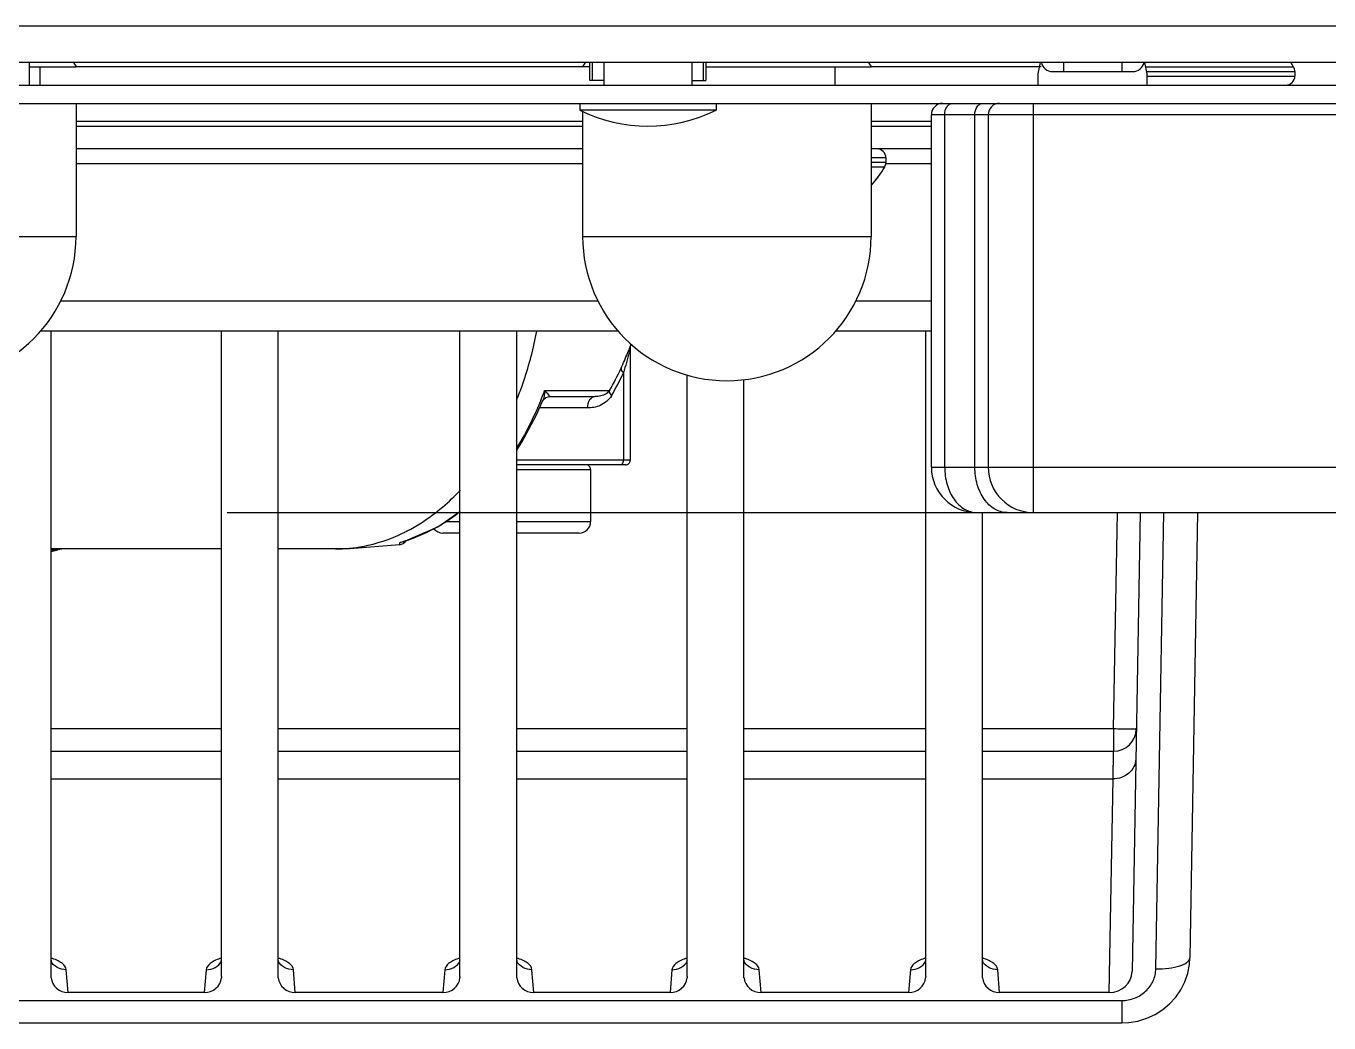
# Model space of a CAD drawing. Header units: millimetres. Extents: x 406 to 4339, y 342 to 2993.
# Drawn here: x 3016.1 to 3073.5, y 2305.3 to 2349.1 of the extents above; entities that cross this region are included whole.
import ezdxf

# ---------------------------------------------------------------- set-up
doc = ezdxf.new("R2010")
doc.units = ezdxf.units.MM
doc.header["$LTSCALE"] = 256.666667
doc.layers.get('0').update_dxf_attribs({"linetype": 'CONTINUOUS'})
doc.layers.add('ASSI', color=7, linetype='CONTINUOUS')
doc.layers.add('GEOM', color=7, linetype='CONTINUOUS')

msp = doc.modelspace()

# ---------------------------------------------------------------- linework, layer by layer
at = {"color": 7, "linetype": 'Continuous'}
for p, q in [((3292.975, 2347.533), (2696.975, 2347.533)), ((2695.875, 2346.533), (3294.075, 2346.533)), ((2696.981, 2345.733), (3292.969, 2345.733))]:
    msp.add_line(p, q, dxfattribs=at)
at = {"color": 1}
msp.add_line((3024.975, 2327.733), (3124.975, 2327.733), dxfattribs=at)
at = {"color": 7, "linetype": 'Continuous'}
for centre, start, end in [((3067.776, 2344.913), 30.30118, 33.28591), ((3049.776, 2345.353), 317.96398, 329.69882)]:
    msp.add_arc(centre, 4.8, start, end, dxfattribs=at)
at = {"layer": 'ASSI', "color": 9, "linetype": 'Continuous'}
for p, q in [((3065.415, 2347.335), (3071.92, 2347.335)), ((3065.455, 2347.133), (3071.975, 2347.133)), ((3065.475, 2346.933), (3071.975, 2346.933)), ((3053.975, 2343.333), (3053.325, 2343.333)), ((3053.975, 2343.133), (3053.325, 2343.133)), ((3053.92, 2342.931), (3053.325, 2342.931))]:
    msp.add_line(p, q, dxfattribs=at)
at = {"layer": 'ASSI', "color": 7, "linetype": 'Continuous'}
for p, q in [((3071.975, 2347.133), (3071.975, 2346.933)), ((3053.975, 2343.333), (3053.975, 2343.133)), ((3040.975, 2329.633), (3040.975, 2327.333))]:
    msp.add_line(p, q, dxfattribs=at)
for centre, radius, start, end in [((3067.776, 2344.913), 4.8, 30.30118, 33.22476), ((3071.575, 2346.933), 0.4, 270, 360), ((3071.575, 2347.133), 0.4, 0, 30.30118), ((3053.575, 2343.333), 0.4, 0, 90), ((3049.776, 2345.353), 4.8, 317.75343, 329.69882), ((3053.575, 2343.133), 0.4, 329.69882, 360)]:
    msp.add_arc(centre, radius, start, end, dxfattribs=at)
at = {"layer": 'GEOM', "color": 9, "linetype": 'Continuous'}
for p, q in [((3292.975, 2349.133), (2696.975, 2349.133)), ((3061.786, 2347.533), (3061.786, 2347.133)), ((3064.364, 2347.533), (3064.364, 2347.133)), ((3040.625, 2347.333), (3018.325, 2347.333)), ((3060.815, 2347.333), (3053.325, 2347.333)), ((3060.475, 2327.733), (3060.475, 2345.733)), ((3093.975, 2345.233), (3055.975, 2345.233)), ((3056.561, 2329.733), (3056.561, 2345.233)), ((3057.889, 2329.733), (3057.889, 2345.233)), ((3040.625, 2344.715), (3018.325, 2344.715)), ((3055.975, 2344.715), (3053.325, 2344.715)), ((3040.625, 2343.075), (3018.325, 2343.075)), ((3055.975, 2343.075), (3053.97, 2343.075)), ((3005.625, 2339.883), (3018.325, 2339.883)), ((3040.625, 2339.883), (3053.325, 2339.883)), ((3017.644, 2337.049), (3041.306, 2337.049)), ((3052.644, 2337.049), (3055.975, 2337.049)), ((3042.422, 2333.886), (3042.422, 2330.033)), ((3038.95, 2333.101), (3041.804, 2333.101)), ((3040.826, 2332.333), (3038.731, 2332.333)), ((3042.715, 2330.033), (3037.725, 2330.033)), ((3037.725, 2329.633), (3040.975, 2329.633)), ((3055.975, 2329.733), (3093.975, 2329.733)), ((3035.225, 2327.333), (3034.588, 2327.333)), ((3040.975, 2327.333), (3037.725, 2327.333)), ((3063.995, 2318.215), (3064.161, 2327.733)), ((3065.854, 2307.664), (3066.205, 2327.733)), ((3030.355, 2326.162), (3030.368, 2326.163)), ((3032.566, 2326.387), (3032.559, 2326.318)), ((3032.83, 2326.486), (3032.782, 2326.476)), ((3017.476, 2326.1), (3017.525, 2326.1)), ((3024.725, 2318.215), (3017.225, 2318.215)), ((3035.225, 2318.215), (3027.225, 2318.215)), ((3045.225, 2318.215), (3037.725, 2318.215)), ((3055.725, 2318.215), (3047.725, 2318.215)), ((3063.995, 2318.215), (3058.225, 2318.215)), ((3063.995, 2318.215), (3063.995, 2317.233)), ((3063.972, 2316.015), (3063.995, 2317.233)), ((3017.225, 2316.015), (3024.725, 2316.015)), ((3027.225, 2316.015), (3035.225, 2316.015)), ((3037.725, 2316.015), (3045.225, 2316.015)), ((3047.725, 2316.015), (3055.725, 2316.015)), ((3058.225, 2316.015), (3063.972, 2316.015)), ((3063.808, 2306.619), (3063.972, 2316.015)), ((3017.978, 2306.619), (3017.895, 2307.624)), ((3024.055, 2307.624), (3023.972, 2306.619)), ((3027.978, 2306.619), (3027.895, 2307.624)), ((3034.555, 2307.624), (3034.472, 2306.619)), ((3038.478, 2306.619), (3038.395, 2307.624)), ((3044.555, 2307.624), (3044.472, 2306.619)), ((3048.478, 2306.619), (3048.395, 2307.624)), ((3055.055, 2307.624), (3054.972, 2306.619)), ((3058.978, 2306.619), (3058.895, 2307.624)), ((2925.597, 2306.271), (3064.353, 2306.271)), ((3064.353, 2306.271), (3064.353, 2305.284))]:
    msp.add_line(p, q, dxfattribs=at)
at = {"layer": 'GEOM', "color": 7, "linetype": 'Continuous'}
for p, q in [((3016.275, 2346.533), (3016.275, 2347.533)), ((3018.208, 2347.533), (3018.325, 2347.333)), ((3040.742, 2347.533), (3040.625, 2347.333)), ((3040.945, 2346.733), (3040.945, 2347.533)), ((3041.058, 2346.733), (3041.058, 2347.533)), ((3041.564, 2347.533), (3041.564, 2346.533)), ((3045.426, 2347.533), (3045.426, 2346.533)), ((3045.932, 2347.533), (3045.932, 2346.733)), ((3046.045, 2347.533), (3046.045, 2346.733)), ((3053.208, 2347.533), (3053.325, 2347.333)), ((3060.675, 2347.033), (3060.775, 2347.533)), ((3065.475, 2347.033), (3065.375, 2347.533)), ((3016.275, 2347.333), (3018.325, 2347.333)), ((3016.725, 2347.333), (3016.725, 2346.533)), ((3040.945, 2347.333), (3040.625, 2347.333)), ((3046.045, 2347.333), (3053.325, 2347.333)), ((3051.725, 2347.333), (3051.725, 2346.533)), ((3060.675, 2346.533), (3060.675, 2347.033)), ((3061.305, 2347.133), (3064.845, 2347.133)), ((3065.475, 2346.533), (3065.475, 2347.033)), ((3041.564, 2346.733), (3040.945, 2346.733)), ((3045.426, 2346.733), (3046.045, 2346.733)), ((3018.325, 2345.733), (3018.325, 2339.883)), ((3040.495, 2345.733), (3040.495, 2345.433)), ((3046.495, 2345.733), (3046.495, 2345.433)), ((3053.325, 2345.733), (3053.325, 2339.883)), ((3046.495, 2345.433), (3040.495, 2345.433)), ((3040.625, 2345.375), (3040.625, 2339.883)), ((3055.975, 2329.733), (3055.975, 2345.233)), ((3058.475, 2345.233), (3058.475, 2329.733)), ((3040.625, 2344.933), (3018.325, 2344.933)), ((3055.975, 2344.933), (3053.325, 2344.933)), ((3040.625, 2343.733), (3018.325, 2343.733)), ((3055.975, 2343.733), (3053.325, 2343.733)), ((3016.78, 2335.733), (3042.17, 2335.733)), ((3017.225, 2307.329), (3017.225, 2335.733)), ((3024.725, 2307.329), (3024.725, 2335.733)), ((3027.225, 2307.329), (3027.225, 2335.733)), ((3035.225, 2307.329), (3035.225, 2335.733)), ((3037.725, 2307.329), (3037.725, 2335.733)), ((3051.78, 2335.733), (3055.975, 2335.733)), ((3055.725, 2307.329), (3055.725, 2335.733)), ((3042.715, 2334.961), (3042.715, 2330.033)), ((3045.225, 2307.329), (3045.225, 2333.782)), ((3047.725, 2307.329), (3047.725, 2333.586)), ((3038.596, 2332.03), (3038.865, 2332.636)), ((3038.865, 2332.636), (3038.917, 2332.719)), ((3038.917, 2332.719), (3039.01, 2332.793)), ((3039.01, 2332.793), (3039.11, 2332.829)), ((3039.11, 2332.829), (3039.157, 2332.833)), ((3039.157, 2332.833), (3041.179, 2332.833)), ((3037.954, 2330.824), (3038.596, 2332.03)), ((3037.725, 2330.48), (3037.954, 2330.824)), ((3042.515, 2329.833), (3037.725, 2329.833)), ((3034.255, 2327.1), (3035.225, 2327.779)), ((3057.975, 2327.733), (3091.975, 2327.733)), ((3058.225, 2307.329), (3058.225, 2327.733)), ((3065.161, 2327.733), (3064.809, 2307.548)), ((3067.696, 2327.733), (3067.354, 2308.15)), ((3032.831, 2326.486), (3034.255, 2327.1)), ((3033.175, 2326.634), (3034.086, 2327.026)), ((3035.225, 2326.833), (3034.475, 2326.833)), ((3040.475, 2326.833), (3037.725, 2326.833)), ((3024.725, 2326.133), (3017.225, 2326.133)), ((3017.781, 2326.133), (3017.525, 2326.1)), ((3030.376, 2326.133), (3027.225, 2326.133)), ((3032.559, 2326.318), (3030.376, 2326.133)), ((3032.72, 2326.448), (3032.732, 2326.452)), ((3032.732, 2326.452), (3032.748, 2326.458)), ((3032.748, 2326.458), (3032.803, 2326.477)), ((3032.803, 2326.477), (3032.83, 2326.486)), ((3017.225, 2326.02), (3017.525, 2326.1)), ((3017.225, 2317.233), (3024.725, 2317.233)), ((3027.225, 2317.233), (3035.225, 2317.233)), ((3037.725, 2317.233), (3045.225, 2317.233)), ((3047.725, 2317.233), (3055.725, 2317.233)), ((3058.225, 2317.233), (3063.995, 2317.233)), ((3017.244, 2308.002), (3017.225, 2308.026)), ((3017.253, 2307.994), (3017.244, 2308.002)), ((3017.248, 2307.998), (3017.253, 2307.994)), ((3024.706, 2308.002), (3024.698, 2307.994)), ((3024.725, 2308.026), (3024.706, 2308.002)), ((3027.244, 2308.002), (3027.225, 2308.026)), ((3027.253, 2307.994), (3027.244, 2308.002)), ((3027.248, 2307.998), (3027.253, 2307.994)), ((3035.206, 2308.002), (3035.198, 2307.994)), ((3035.225, 2308.026), (3035.206, 2308.002)), ((3037.744, 2308.002), (3037.725, 2308.026)), ((3037.753, 2307.994), (3037.744, 2308.002)), ((3037.748, 2307.998), (3037.753, 2307.994)), ((3045.206, 2308.002), (3045.198, 2307.994)), ((3045.225, 2308.026), (3045.206, 2308.002)), ((3047.744, 2308.002), (3047.725, 2308.026)), ((3047.753, 2307.994), (3047.744, 2308.002)), ((3047.748, 2307.998), (3047.753, 2307.994)), ((3055.706, 2308.002), (3055.698, 2307.994)), ((3055.725, 2308.026), (3055.706, 2308.002)), ((3058.244, 2308.002), (3058.225, 2308.026)), ((3058.253, 2307.994), (3058.244, 2308.002)), ((3058.248, 2307.998), (3058.253, 2307.994)), ((3067.258, 2307.466), (3067.333, 2307.848)), ((3067.333, 2307.848), (3067.354, 2308.15)), ((3017.227, 2307.274), (3017.225, 2307.329)), ((3024.725, 2307.329), (3024.723, 2307.274)), ((3027.227, 2307.274), (3027.225, 2307.329)), ((3035.225, 2307.329), (3035.223, 2307.274)), ((3037.727, 2307.274), (3037.725, 2307.329)), ((3045.225, 2307.329), (3045.223, 2307.274)), ((3047.727, 2307.274), (3047.725, 2307.329)), ((3055.725, 2307.329), (3055.723, 2307.274)), ((3058.227, 2307.274), (3058.225, 2307.329)), ((3067.131, 2307.096), (3067.258, 2307.466)), ((3023.972, 2306.619), (3017.978, 2306.619)), ((3034.472, 2306.619), (3027.978, 2306.619)), ((3044.472, 2306.619), (3038.478, 2306.619)), ((3054.972, 2306.619), (3048.478, 2306.619)), ((3063.808, 2306.619), (3058.978, 2306.619)), ((3066.731, 2306.42), (3066.955, 2306.745)), ((3066.955, 2306.745), (3067.131, 2307.096)), ((3066.158, 2305.87), (3066.464, 2306.126)), ((3066.464, 2306.126), (3066.731, 2306.42)), ((3065.069, 2305.368), (3065.455, 2305.487)), ((3065.455, 2305.487), (3065.82, 2305.656)), ((3065.82, 2305.656), (3066.158, 2305.87)), ((2925.597, 2305.284), (3064.353, 2305.284)), ((3064.353, 2305.284), (3064.669, 2305.3)), ((3064.669, 2305.3), (3065.069, 2305.368))]:
    msp.add_line(p, q, dxfattribs=at)
for centre, radius, start, end in [((3061.305, 2347.633), 0.5, 191.62174, 269.99961), ((3064.845, 2347.633), 0.5, 270, 348.37819), ((3056.475, 2345.233), 0.5, 90, 180), ((3058.975, 2345.233), 0.5, 90, 180), ((3043.495, 2351.511), 6.779, 243.73196, 296.26804), ((3011.975, 2339.883), 6.35, 180, 360), ((3046.975, 2339.883), 6.35, 180, 360), ((3043.215, 2334.961), 0.5, 162.00158, 180), ((3030.376, 2339.133), 13, 341.99843, 342.16562), ((3040.775, 2329.633), 0.2, 0, 90.00011), ((3042.515, 2330.033), 0.2, 269.99185, 360), ((3057.975, 2329.733), 2, 180, 270), ((3060.475, 2329.733), 2, 180, 270), ((3040.475, 2327.333), 0.5, 269.99987, 360), ((3034.475, 2327.333), 0.5, 218.09477, 270.00013), ((3032.475, 2326.81), 0.5, 279.66973, 321.36702), ((3063.995, 2318.233), 1, 270, 359)]:
    msp.add_arc(centre, radius, start, end, dxfattribs=at)
at = {"layer": 'GEOM', "color": 9, "linetype": 'Continuous'}
for centre, radius, start, end in [((3029.703, 2339.842), 13.866, 335.44825, 338.43572), ((3030.061, 2339.699), 13.481, 338.44163, 339.08651), ((3033.045, 2338.302), 10.187, 329.29546, 335.51349), ((3032.78, 2338.275), 10.594, 329.3141, 335.52236), ((3024.668, 2338.43), 15.244, 338.43648, 339.53638), ((3023.646, 2338.37), 15.182, 338.15062, 338.63667), ((3024.847, 2338.36), 15.052, 337.78072, 338.4356), ((3030.254, 2334.152), 8.09, 297.36147, 303.7087), ((3029.979, 2334.571), 8.59, 303.68248, 306.89938), ((3029.83, 2334.773), 8.842, 306.88849, 307.6589), ((3029.415, 2333.656), 7.58, 295.69064, 296.95825), ((3029.383, 2333.72), 7.652, 296.95701, 297.35666), ((3029.367, 2333.75), 7.685, 297.35656, 297.61945), ((3029.352, 2333.78), 7.719, 297.61956, 298.02808), ((3030.495, 2333.692), 7.57, 290.67134, 297.34315), ((3029.74, 2332.645), 6.512, 270.00764, 275.41676), ((3030.59, 2333.45), 7.311, 287.44936, 290.64569), ((3003.611, 2375.906), 51.7, 285.27492, 285.55696), ((3016.63, 2306.016), 2.198, 72.55586, 74.2611), ((3025.318, 2306.023), 2.191, 105.73687, 107.58974), ((3026.63, 2306.016), 2.198, 72.55586, 74.2611), ((3035.818, 2306.023), 2.191, 105.73687, 107.58974), ((3037.13, 2306.016), 2.198, 72.55586, 74.2611), ((3045.818, 2306.023), 2.191, 105.73687, 107.58974), ((3047.13, 2306.016), 2.198, 72.55586, 74.2611), ((3056.318, 2306.023), 2.191, 105.73687, 107.58974), ((3057.63, 2306.016), 2.198, 72.55586, 74.2611)]:
    msp.add_arc(centre, radius, start, end, dxfattribs=at)
at = {"layer": 'GEOM', "color": 7, "linetype": 'Continuous'}
for centre, major_axis, ratio, start_param, end_param in [((3017.976, 2307.327), (0.75, -0.019), 0.942634, -3.03939, -1.543491), ((3023.975, 2307.327), (0.75, 0.019), 0.942634, -1.598102, -0.102202), ((3027.976, 2307.327), (0.75, -0.019), 0.942634, -3.03939, -1.543491), ((3034.475, 2307.327), (0.75, 0.019), 0.942634, -1.598102, -0.102202), ((3038.476, 2307.327), (0.75, -0.019), 0.942634, -3.03939, -1.543491), ((3044.475, 2307.327), (0.75, 0.019), 0.942634, -1.598102, -0.102202), ((3048.476, 2307.327), (0.75, -0.019), 0.942634, -3.03939, -1.543491), ((3054.975, 2307.327), (0.75, 0.019), 0.942634, -1.598102, -0.102202), ((3058.976, 2307.327), (0.75, -0.019), 0.942634, -3.03939, -1.543491), ((3063.809, 2307.563), (1, 0.006), 0.943253, -1.576649, -0.02167)]:
    msp.add_ellipse(centre, major_axis=major_axis, ratio=ratio, start_param=start_param, end_param=end_param, dxfattribs=at)
at = {"layer": 'GEOM', "color": 9, "linetype": 'Continuous'}
for points, knots in [([(3056.561, 2345.233), (3056.561, 2345.356), (3056.607, 2345.54), (3056.767, 2345.702), (3056.868, 2345.733), (3056.914, 2345.733)], [0, 0, 0, 0, 0.552526, 0.7892, 1, 1, 1, 1]), ([(3057.889, 2345.233), (3057.889, 2345.356), (3057.935, 2345.54), (3058.095, 2345.702), (3058.196, 2345.733), (3058.243, 2345.733)], [0, 0, 0, 0, 0.552526, 0.7892, 1, 1, 1, 1]), ([(3037.784, 2332.839), (3037.874, 2333.068), (3038.216, 2334.008), (3038.469, 2334.98), (3038.611, 2335.72)], [0, 0, 0, 0, 0.245755, 1, 1, 1, 1]), ([(3042.715, 2334.961), (3042.702, 2334.905), (3042.612, 2334.544), (3042.513, 2334.186), (3042.422, 2333.886)], [0, 0, 0, 0, 0.156802, 1, 1, 1, 1]), ([(3042.739, 2335.116), (3042.733, 2335.115), (3042.734, 2335.08), (3042.709, 2335.043), (3042.687, 2334.968), (3042.665, 2334.916), (3042.654, 2334.887)], [0, 0, 0, 0, 0.080066, 0.299294, 0.617132, 1, 1, 1, 1]), ([(3042.316, 2334.08), (3042.313, 2334.067), (3042.317, 2333.988), (3042.376, 2333.928), (3042.422, 2333.886)], [0, 0, 0, 0, 0.181889, 1, 1, 1, 1]), ([(3038.95, 2333.101), (3038.949, 2333.058), (3038.94, 2332.901), (3038.91, 2332.743), (3038.865, 2332.636)], [0, 0, 0, 0, 0.268366, 1, 1, 1, 1]), ([(3038.95, 2333.101), (3039.009, 2333.043), (3039.047, 2333.008), (3039.188, 2332.833), (3039.157, 2332.833)], [0, 0, 0, 0, 0.725684, 1, 1, 1, 1]), ([(3041.804, 2333.101), (3041.767, 2333.045), (3041.593, 2332.879), (3041.345, 2332.833), (3041.179, 2332.833)], [0, 0, 0, 0, 0.288685, 1, 1, 1, 1]), ([(3041.804, 2333.101), (3041.799, 2333.085), (3041.794, 2332.998), (3041.847, 2332.921), (3041.891, 2332.869)], [0, 0, 0, 0, 0.195024, 1, 1, 1, 1]), ([(3038.781, 2332.668), (3038.706, 2332.485), (3038.399, 2331.773), (3038.034, 2331.085), (3037.729, 2330.595)], [0, 0, 0, 0, 0.25532, 1, 1, 1, 1]), ([(3041.891, 2332.869), (3041.78, 2332.683), (3041.437, 2332.403), (3041.021, 2332.333), (3040.826, 2332.333)], [0, 0, 0, 0, 0.525043, 1, 1, 1, 1]), ([(3041.179, 2332.833), (3041.082, 2332.833), (3040.872, 2332.684), (3040.826, 2332.456), (3040.826, 2332.333)], [0, 0, 0, 0, 0.440232, 1, 1, 1, 1]), ([(3042.281, 2329.833), (3042.34, 2329.833), (3042.414, 2329.924), (3042.422, 2330.007), (3042.422, 2330.033)], [0, 0, 0, 0, 0.699321, 1, 1, 1, 1]), ([(3056.561, 2329.733), (3056.561, 2329.475), (3056.628, 2328.975), (3056.924, 2328.321), (3057.385, 2327.855), (3057.788, 2327.733), (3057.975, 2327.733)], [0, 0, 0, 0, 0.287968, 0.555344, 0.790534, 1, 1, 1, 1]), ([(3059.304, 2327.733), (3059.116, 2327.733), (3058.714, 2327.855), (3058.253, 2328.321), (3057.957, 2328.975), (3057.889, 2329.475), (3057.889, 2329.733)], [0, 0, 0, 0, 0.209466, 0.444656, 0.712032, 1, 1, 1, 1]), ([(3032.979, 2326.966), (3033.183, 2327.075), (3034.007, 2327.561), (3034.743, 2328.191), (3035.242, 2328.717)], [0, 0, 0, 0, 0.241635, 1, 1, 1, 1]), ([(3030.368, 2326.163), (3030.567, 2326.182), (3031.37, 2326.297), (3032.151, 2326.56), (3032.701, 2326.825)], [0, 0, 0, 0, 0.246493, 1, 1, 1, 1]), ([(3017.476, 2326.1), (3017.498, 2326.106), (3017.569, 2326.124), (3017.643, 2326.133), (3017.694, 2326.133)], [0, 0, 0, 0, 0.303393, 1, 1, 1, 1]), ([(3032.782, 2326.476), (3032.729, 2326.459), (3032.672, 2326.428), (3032.568, 2326.409), (3032.566, 2326.387)], [0, 0, 0, 0, 0.712014, 1, 1, 1, 1]), ([(3064.995, 2318.215), (3064.995, 2318.214), (3064.985, 2318.214), (3064.974, 2318.211), (3064.948, 2318.211), (3064.899, 2318.209), (3064.815, 2318.208), (3064.693, 2318.208), (3064.543, 2318.209), (3064.308, 2318.21), (3064.122, 2318.213), (3063.995, 2318.215)], [0, 0, 0, 0, 0.005109, 0.019596, 0.043484, 0.076561, 0.16896, 0.293271, 0.444727, 0.617521, 1, 1, 1, 1]), ([(3064.972, 2316.904), (3064.97, 2316.787), (3064.912, 2316.547), (3064.611, 2316.151), (3064.221, 2316.014), (3063.972, 2316.015)], [0, 0, 0, 0, 0.240688, 0.488184, 1, 1, 1, 1]), ([(3017.895, 2307.624), (3017.759, 2307.622), (3017.487, 2307.684), (3017.284, 2307.881), (3017.222, 2307.994)], [0, 0, 0, 0, 0.512135, 1, 1, 1, 1]), ([(3017.895, 2307.624), (3017.886, 2307.731), (3017.757, 2307.893), (3017.526, 2308.027), (3017.373, 2308.086), (3017.289, 2308.113)], [0, 0, 0, 0, 0.398514, 0.673269, 1, 1, 1, 1]), ([(3024.656, 2308.111), (3024.572, 2308.085), (3024.421, 2308.025), (3024.192, 2307.891), (3024.064, 2307.73), (3024.055, 2307.624)], [0, 0, 0, 0, 0.326504, 0.601113, 1, 1, 1, 1]), ([(3024.055, 2307.624), (3024.191, 2307.622), (3024.463, 2307.684), (3024.666, 2307.881), (3024.728, 2307.994)], [0, 0, 0, 0, 0.512135, 1, 1, 1, 1]), ([(3027.895, 2307.624), (3027.759, 2307.622), (3027.487, 2307.684), (3027.284, 2307.881), (3027.222, 2307.994)], [0, 0, 0, 0, 0.512135, 1, 1, 1, 1]), ([(3027.895, 2307.624), (3027.886, 2307.731), (3027.757, 2307.893), (3027.526, 2308.027), (3027.373, 2308.086), (3027.289, 2308.113)], [0, 0, 0, 0, 0.398514, 0.673269, 1, 1, 1, 1]), ([(3035.156, 2308.111), (3035.072, 2308.085), (3034.921, 2308.025), (3034.692, 2307.891), (3034.564, 2307.73), (3034.555, 2307.624)], [0, 0, 0, 0, 0.326504, 0.601113, 1, 1, 1, 1]), ([(3034.555, 2307.624), (3034.691, 2307.622), (3034.963, 2307.684), (3035.166, 2307.881), (3035.228, 2307.994)], [0, 0, 0, 0, 0.512135, 1, 1, 1, 1]), ([(3038.395, 2307.624), (3038.259, 2307.622), (3037.987, 2307.684), (3037.784, 2307.881), (3037.722, 2307.994)], [0, 0, 0, 0, 0.512135, 1, 1, 1, 1]), ([(3038.395, 2307.624), (3038.386, 2307.731), (3038.257, 2307.893), (3038.026, 2308.027), (3037.873, 2308.086), (3037.789, 2308.113)], [0, 0, 0, 0, 0.398514, 0.673269, 1, 1, 1, 1]), ([(3045.156, 2308.111), (3045.072, 2308.085), (3044.921, 2308.025), (3044.692, 2307.891), (3044.564, 2307.73), (3044.555, 2307.624)], [0, 0, 0, 0, 0.326504, 0.601113, 1, 1, 1, 1]), ([(3044.555, 2307.624), (3044.691, 2307.622), (3044.963, 2307.684), (3045.166, 2307.881), (3045.228, 2307.994)], [0, 0, 0, 0, 0.512135, 1, 1, 1, 1]), ([(3048.395, 2307.624), (3048.259, 2307.622), (3047.987, 2307.684), (3047.784, 2307.881), (3047.722, 2307.994)], [0, 0, 0, 0, 0.512135, 1, 1, 1, 1]), ([(3048.395, 2307.624), (3048.386, 2307.731), (3048.257, 2307.893), (3048.026, 2308.027), (3047.873, 2308.086), (3047.789, 2308.113)], [0, 0, 0, 0, 0.398514, 0.673269, 1, 1, 1, 1]), ([(3055.656, 2308.111), (3055.572, 2308.085), (3055.421, 2308.025), (3055.192, 2307.891), (3055.064, 2307.73), (3055.055, 2307.624)], [0, 0, 0, 0, 0.326504, 0.601113, 1, 1, 1, 1]), ([(3055.055, 2307.624), (3055.191, 2307.622), (3055.463, 2307.684), (3055.666, 2307.881), (3055.728, 2307.994)], [0, 0, 0, 0, 0.512135, 1, 1, 1, 1]), ([(3058.895, 2307.624), (3058.759, 2307.622), (3058.487, 2307.684), (3058.284, 2307.881), (3058.222, 2307.994)], [0, 0, 0, 0, 0.512135, 1, 1, 1, 1]), ([(3058.895, 2307.624), (3058.886, 2307.731), (3058.757, 2307.893), (3058.526, 2308.027), (3058.373, 2308.086), (3058.289, 2308.113)], [0, 0, 0, 0, 0.398514, 0.673269, 1, 1, 1, 1]), ([(3065.854, 2307.664), (3066.045, 2307.661), (3066.402, 2307.678), (3066.82, 2307.757), (3067.09, 2307.862), (3067.258, 2307.957), (3067.353, 2308.075), (3067.354, 2308.15)], [0, 0, 0, 0, 0.345095, 0.644157, 0.765192, 0.86377, 1, 1, 1, 1]), ([(3064.353, 2306.271), (3064.547, 2306.271), (3064.934, 2306.342), (3065.429, 2306.648), (3065.767, 2307.11), (3065.851, 2307.481), (3065.854, 2307.664)], [0, 0, 0, 0, 0.25706, 0.510056, 0.757184, 1, 1, 1, 1])]:
    msp.add_open_spline(points, degree=3, knots=knots, dxfattribs=at)
msp.add_open_spline([(3017.225, 2326.116), (3017.304, 2326.088), (3017.395, 2326.08), (3017.476, 2326.099)], degree=3, dxfattribs=at)

doc.saveas('drawing.dxf')
